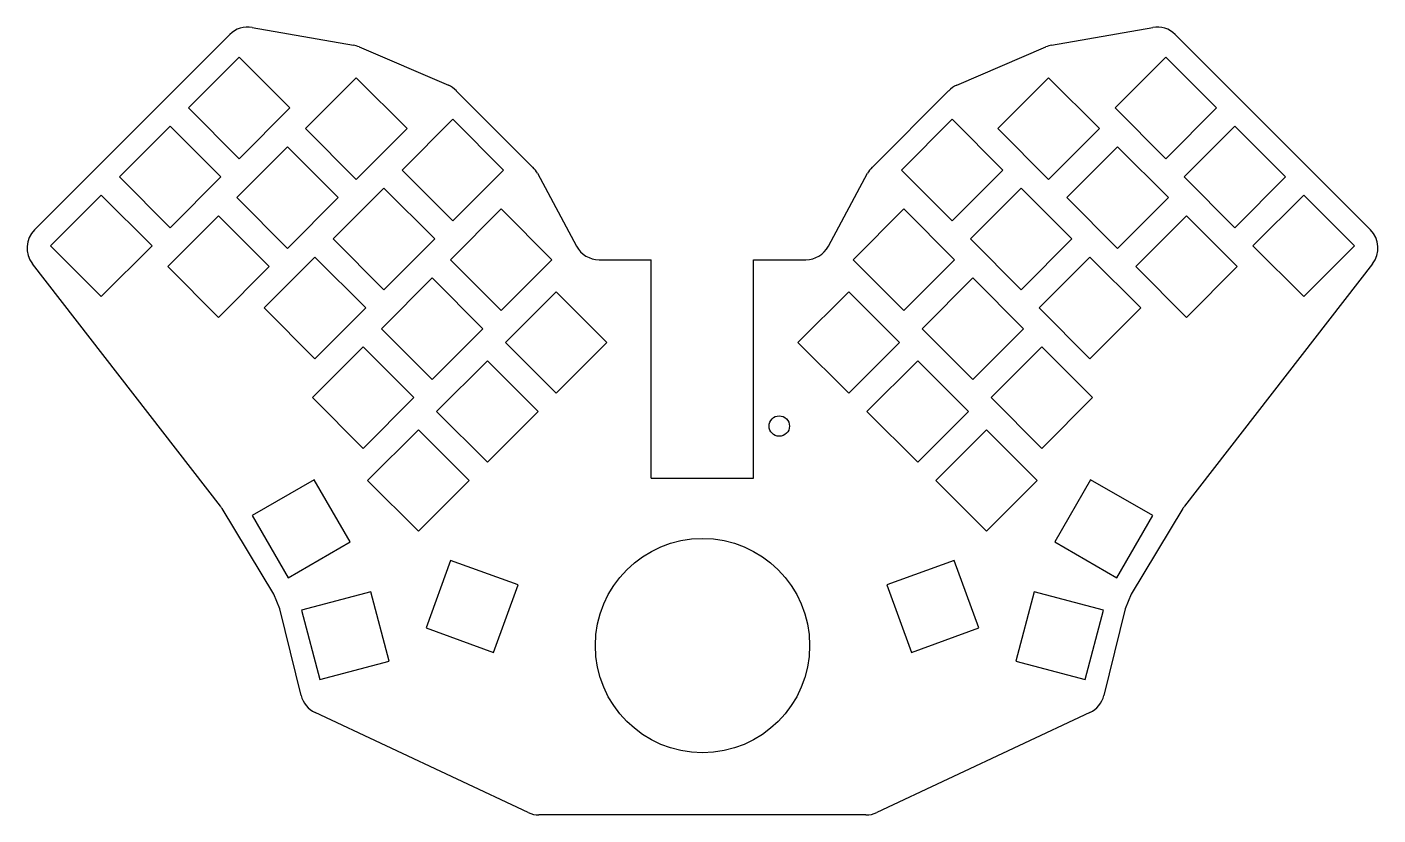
# Model space of a CAD drawing. Header units: millimetres. Extents: x 7 to 271, y -274 to -120.
import ezdxf

# ---------------------------------------------------------------- set-up
doc = ezdxf.new("R2010")
doc.units = ezdxf.units.MM

msp = doc.modelspace()

# ---------------------------------------------------------------- linework, layer by layer
for p, q in [((8.17, -159.52), (46.31, -121.37)), ((50.72, -119.98), (70.48, -123.47)), ((206.9, -123.47), (226.67, -119.98)), ((231.07, -121.37), (269.22, -159.52)), ((71.58, -123.8), (89.03, -131.27)), ((188.36, -131.27), (205.8, -123.8)), ((48.15, -125.78), (38.24, -135.69)), ((58.07, -135.69), (48.15, -125.78)), ((229.23, -125.78), (219.32, -135.69)), ((239.15, -135.69), (229.23, -125.78)), ((71.05, -129.82), (61.14, -139.73)), ((80.97, -139.73), (71.05, -129.82)), ((206.33, -129.82), (196.42, -139.73)), ((216.25, -139.73), (206.33, -129.82)), ((90.59, -132.33), (105.56, -147.3)), ((171.83, -147.3), (186.79, -132.33)), ((38.24, -135.69), (48.15, -145.61)), ((48.15, -145.61), (58.07, -135.69)), ((219.32, -135.69), (229.23, -145.61)), ((229.23, -145.61), (239.15, -135.69)), ((34.68, -139.25), (24.77, -149.16)), ((44.6, -149.16), (34.68, -139.25)), ((61.14, -139.73), (71.05, -149.65)), ((71.05, -149.65), (80.97, -139.73)), ((89.91, -137.9), (80, -147.82)), ((99.83, -147.82), (89.91, -137.9)), ((187.47, -137.9), (177.56, -147.82)), ((197.39, -147.82), (187.47, -137.9)), ((196.42, -139.73), (206.33, -149.65)), ((206.33, -149.65), (216.25, -139.73)), ((242.7, -139.25), (232.79, -149.16)), ((252.62, -149.16), (242.7, -139.25)), ((57.58, -143.29), (47.67, -153.21)), ((67.5, -153.21), (57.58, -143.29)), ((219.8, -143.29), (209.89, -153.21)), ((229.72, -153.21), (219.8, -143.29)), ((80, -147.82), (89.91, -157.73)), ((89.91, -157.73), (99.83, -147.82)), ((177.56, -147.82), (187.47, -157.73)), ((187.47, -157.73), (197.39, -147.82)), ((24.77, -149.16), (34.68, -159.08)), ((34.68, -159.08), (44.6, -149.16)), ((106.42, -148.46), (114.09, -162.7)), ((163.3, -162.7), (170.96, -148.46)), ((232.79, -149.16), (242.7, -159.08)), ((242.7, -159.08), (252.62, -149.16)), ((21.21, -152.72), (11.3, -162.63)), ((31.13, -162.63), (21.21, -152.72)), ((76.44, -151.37), (66.53, -161.29)), ((86.36, -161.29), (76.44, -151.37)), ((200.94, -151.37), (191.03, -161.29)), ((210.86, -161.29), (200.94, -151.37)), ((256.17, -152.72), (246.26, -162.63)), ((266.09, -162.63), (256.17, -152.72)), ((47.67, -153.21), (57.58, -163.12)), ((57.58, -163.12), (67.5, -153.21)), ((99.34, -155.41), (89.43, -165.33)), ((109.26, -165.33), (99.34, -155.41)), ((178.04, -155.41), (168.13, -165.33)), ((187.96, -165.33), (178.04, -155.41)), ((209.89, -153.21), (219.8, -163.12)), ((219.8, -163.12), (229.72, -153.21)), ((44.11, -156.76), (34.2, -166.68)), ((54.03, -166.68), (44.11, -156.76)), ((233.27, -156.76), (223.36, -166.68)), ((243.19, -166.68), (233.27, -156.76)), ((11.3, -162.63), (21.21, -172.55)), ((21.21, -172.55), (31.13, -162.63)), ((66.53, -161.29), (76.44, -171.2)), ((76.44, -171.2), (86.36, -161.29)), ((191.03, -161.29), (200.94, -171.2)), ((200.94, -171.2), (210.86, -161.29)), ((246.26, -162.63), (256.17, -172.55)), ((256.17, -172.55), (266.09, -162.63)), ((44.48, -213.45), (7.75, -166.12)), ((62.97, -164.84), (53.06, -174.76)), ((72.89, -174.76), (62.97, -164.84)), ((89.43, -165.33), (99.34, -175.24)), ((99.34, -175.24), (109.26, -165.33)), ((118.49, -165.33), (128.69, -165.33)), ((128.69, -207.96), (128.69, -165.33)), ((148.69, -165.33), (158.89, -165.33)), ((148.69, -207.96), (148.69, -165.33)), ((168.13, -165.33), (178.04, -175.24)), ((178.04, -175.24), (187.96, -165.33)), ((214.41, -164.84), (204.5, -174.76)), ((224.33, -174.76), (214.41, -164.84)), ((269.63, -166.12), (232.9, -213.45)), ((34.2, -166.68), (44.11, -176.59)), ((44.11, -176.59), (54.03, -166.68)), ((85.87, -168.89), (75.96, -178.8)), ((95.78, -178.8), (85.87, -168.89)), ((191.51, -168.89), (181.6, -178.8)), ((201.43, -178.8), (191.51, -168.89)), ((223.36, -166.68), (233.27, -176.59)), ((233.27, -176.59), (243.19, -166.68)), ((110.12, -171.58), (100.2, -181.49)), ((120.03, -181.49), (110.12, -171.58)), ((167.27, -171.58), (157.35, -181.49)), ((177.18, -181.49), (167.27, -171.58)), ((53.06, -174.76), (62.97, -184.67)), ((62.97, -184.67), (72.89, -174.76)), ((204.5, -174.76), (214.41, -184.67)), ((214.41, -184.67), (224.33, -174.76)), ((75.96, -178.8), (85.87, -188.71)), ((85.87, -188.71), (95.78, -178.8)), ((181.6, -178.8), (191.51, -188.71)), ((191.51, -188.71), (201.43, -178.8)), ((100.2, -181.49), (110.12, -191.41)), ((110.12, -191.41), (120.03, -181.49)), ((157.35, -181.49), (167.27, -191.41)), ((167.27, -191.41), (177.18, -181.49)), ((72.4, -182.36), (62.49, -192.27)), ((82.31, -192.27), (72.4, -182.36)), ((204.98, -182.36), (195.07, -192.27)), ((214.9, -192.27), (204.98, -182.36)), ((96.65, -185.05), (86.73, -194.96)), ((106.56, -194.96), (96.65, -185.05)), ((180.74, -185.05), (170.82, -194.96)), ((190.65, -194.96), (180.74, -185.05)), ((62.49, -192.27), (72.4, -202.18)), ((72.4, -202.18), (82.31, -192.27)), ((195.07, -192.27), (204.98, -202.18)), ((204.98, -202.18), (214.9, -192.27)), ((86.73, -194.96), (96.65, -204.88)), ((96.65, -204.88), (106.56, -194.96)), ((170.82, -194.96), (180.74, -204.88)), ((180.74, -204.88), (190.65, -194.96)), ((83.18, -198.52), (73.26, -208.43)), ((93.09, -208.43), (83.18, -198.52)), ((194.21, -198.52), (184.29, -208.43)), ((204.12, -208.43), (194.21, -198.52)), ((62.84, -208.29), (50.7, -215.3)), ((69.85, -220.43), (62.84, -208.29)), ((73.26, -208.43), (83.18, -218.35)), ((83.18, -218.35), (93.09, -208.43)), ((128.69, -207.96), (148.69, -207.96)), ((184.29, -208.43), (194.21, -218.35)), ((194.21, -218.35), (204.12, -208.43)), ((214.54, -208.29), (207.53, -220.43)), ((226.68, -215.3), (214.54, -208.29)), ((54.91, -230.66), (44.82, -213.93)), ((50.7, -215.3), (57.71, -227.44)), ((219.67, -227.44), (226.68, -215.3)), ((232.57, -213.93), (222.48, -230.66)), ((57.71, -227.44), (69.85, -220.43)), ((207.53, -220.43), (219.67, -227.44)), ((89.48, -224.04), (84.69, -237.22)), ((102.66, -228.84), (89.48, -224.04)), ((187.9, -224.04), (174.73, -228.84)), ((192.7, -237.22), (187.9, -224.04)), ((97.86, -242.01), (102.66, -228.84)), ((174.73, -228.84), (179.53, -242.01)), ((56.09, -233.48), (54.91, -230.66)), ((73.86, -230.16), (60.32, -233.79)), ((77.49, -243.7), (73.86, -230.16)), ((203.52, -230.16), (199.89, -243.7)), ((217.07, -233.79), (203.52, -230.16)), ((222.48, -230.66), (221.29, -233.48)), ((60.25, -250.42), (56.09, -233.48)), ((60.32, -233.79), (63.95, -247.33)), ((213.44, -247.33), (217.07, -233.79)), ((221.29, -233.48), (217.13, -250.42)), ((84.69, -237.22), (97.86, -242.01)), ((179.53, -242.01), (192.7, -237.22)), ((63.95, -247.33), (77.49, -243.7)), ((199.89, -243.7), (213.44, -247.33)), ((104.62, -273.28), (62.99, -253.76)), ((214.4, -253.76), (172.77, -273.28)), ((170.64, -273.75), (106.74, -273.75))]:
    msp.add_line(p, q)
for centre, radius in [((153.69, -197.82), 2), ((138.69, -240.68), 20.93)]:
    msp.add_circle(centre, radius)
for centre, start, end in [((49.85, -124.91), 79.992, 135), ((227.54, -124.91), 45, 100.008), ((69.62, -128.39), 66.8014, 79.992), ((207.77, -128.39), 100.008, 113.1986), ((87.06, -135.87), 45, 66.8014), ((190.33, -135.87), 113.1986, 135), ((102.02, -150.83), 28.3008, 45), ((175.36, -150.83), 135, 151.6992), ((11.7, -163.05), 135, 217.8143), ((265.68, -163.05), 322.1857, 45), ((118.49, -160.33), 208.3008, 270), ((158.89, -160.33), 270, 331.6992), ((40.53, -216.51), 31.0998, 37.8143), ((236.85, -216.51), 142.1857, 148.9002), ((65.11, -249.23), 193.7947, 244.8795), ((212.28, -249.23), 295.1205, 346.2053), ((106.74, -268.75), 244.8795, 270), ((170.64, -268.75), 270, 295.1205)]:
    msp.add_arc(centre, 5, start, end)

doc.saveas('drawing.dxf')
